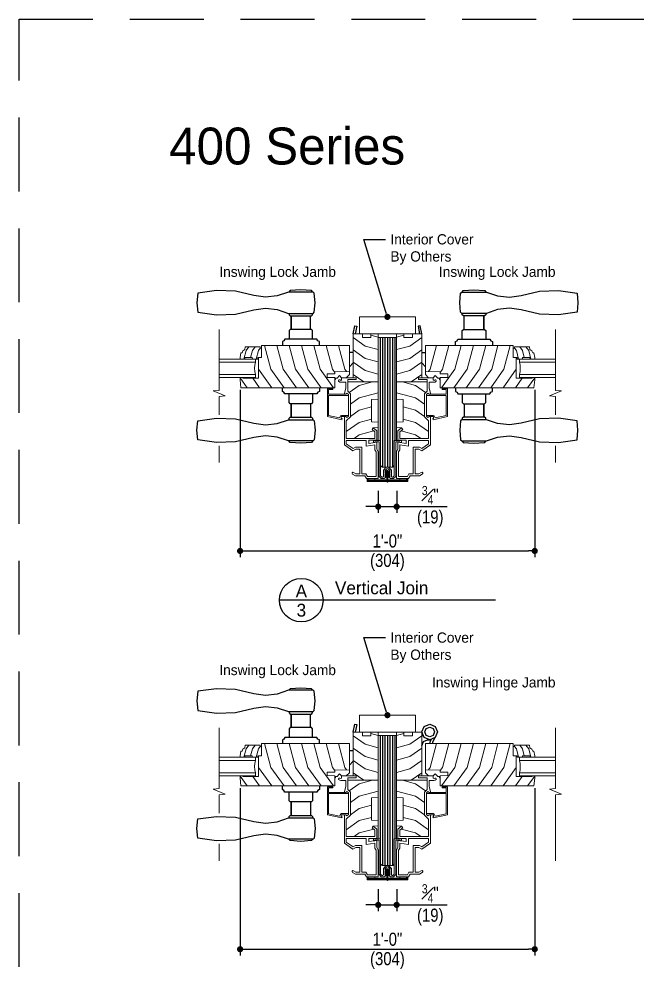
# Model space of a CAD drawing. Extents: x 0 to 204, y 0 to 88.
# Drawn here: x 68 to 93.14, y 49.26 to 88 of the extents above; entities that cross this region are included whole.
import ezdxf
from ezdxf.enums import TextEntityAlignment as Align

# ---------------------------------------------------------------- set-up
doc = ezdxf.new("R2010")
doc.units = 0
doc.header["$LTSCALE"] = 6
doc.header["$MEASUREMENT"] = 0
doc.linetypes.add('DASHED', pattern=[0.75, 0.5, -0.25])
doc.layers.get('0').update_dxf_attribs({"linetype": 'CONTINUOUS'})
doc.layers.get('Defpoints').update_dxf_attribs({"linetype": 'CONTINUOUS'})
for name, color, linetype in [('A-ANNO-DIMS', 3, 'CONTINUOUS'), ('A-ANNO-TEXT', 4, 'CONTINUOUS'), ('A-DETL-MBND', 8, 'CONTINUOUS')]:
    doc.layers.add(name, color=color, linetype=linetype)
doc.layers.add('A-DETL-MCUT', color=6, linetype='CONTINUOUS', lineweight=20)
doc.layers.add('A-DETL-PATT', color=8, linetype='CONTINUOUS', lineweight=5)
doc.layers.add('PLOT VIEW', color=1, linetype='DASHED', plot=False)
doc.styles.add('ADF Text', font='FRABK.TTF', dxfattribs={"width": 0.85})
doc.dimstyles.new('1 1_2 inches equals 1 foot', dxfattribs={"dimtxt": 0.53125, "dimasz": 0.25, "dimexe": 0.25, "dimexo": 0.5, "dimgap": 0.125, "dimtad": 1, "dimdec": 6, "dimzin": 3, "dimdsep": 46, "dimlunit": 4, "dimtxsty": 'ADF Text', "dimblk": 'DOT', "dimcen": 0, "dimclrd": 256, "dimclre": 256, "dimclrt": 256, "dimadec": 0, "dimazin": 0, "dimtfac": 0.7, "dimtdec": 6, "dimtix": 1, "dimtmove": 0, "dimatfit": 0, "dimldrblk": 'DOT', "dimfxl": 0, "dimfrac": 1, "dimtolj": 1, "dimtzin": 4, "dimlwd": -1, "dimlwe": -1, "dimarcsym": 0})

# ---------------------------------------------------------------- blocks, each defined once
blk = doc.blocks.new('AW Mull Detail Tag')
at = {"layer": 'A-ANNO-TEXT'}
blk.add_line((8.771, 0), (0, 0), dxfattribs=at)
blk.add_circle((0.886, 0), 0.886, dxfattribs=at)
blk = doc.blocks.new('Vertical Join Tag')
at = {"layer": 'A-ANNO-TEXT'}
blk.add_blockref('AW Mull Detail Tag', (0, 0), dxfattribs=at)
at = {"layer": 'A-ANNO-TEXT', "insert": (2.254, 0.232), "char_height": 0.52083, "width": 7.63397, "attachment_point": 7, "line_spacing_factor": 1.04, "style": 'ADF Text'}
blk.add_mtext('{\\W1;Vertical Join}', dxfattribs=at)
blk = doc.blocks.new('Breakline With Space 1')
at = {"layer": 'A-DETL-MCUT'}
for points in [[(0, 2.593), (0, 0.124), (-0.244, 0.102), (0.244, -0.102), (0, -0.124), (0, -0.876)], [(0, -2.123), (0, -2.802)]]:
    blk.add_lwpolyline(points, dxfattribs=at)
blk = doc.blocks.new('400 Series Doors 4.5625 LVL')
at = {"layer": 'A-DETL-MBND'}
for p, q in [((0, 0.2), (-5.275, 0.2)), ((0, 0.1), (-5.275, 0.1)), ((0, 0), (-5.275, 0)), ((0, 0.3), (-4.187, 0.3)), ((0, -0.1), (-5.275, -0.1)), ((0, -0.2), (-5.275, -0.2)), ((0, -0.3), (-4.187, -0.3))]:
    blk.add_line(p, q, dxfattribs=at)
at = {"layer": 'A-DETL-MCUT'}
blk.add_line((-5.814, -0.796), (-5.814, -0.811), dxfattribs=at)
for points in [[(-5.766, -0.781, -1), (-5.766, -0.828), (-5.849, -0.828, -0.414214), (-5.856, -0.821), (-5.856, -0.029, 0.346802), (-5.862, -0.022, -0.78843), (-5.862, 0.022, 0.346802), (-5.856, 0.029), (-5.856, 0.821, -0.414214), (-5.849, 0.828), (-5.766, 0.828, -1), (-5.766, 0.781)], [(-5.623, 0.02, 0.667674), (-5.62, 0.033), (-5.637, 0.045, -1), (-5.62, 0.069), (-5.551, 0.02)], [(-5.514, 0.02, 0.667674), (-5.511, 0.033), (-5.528, 0.045, -1), (-5.511, 0.069), (-5.442, 0.02)], [(-5.623, -0.02, -0.667674), (-5.62, -0.033), (-5.637, -0.045, 1), (-5.62, -0.069), (-5.551, -0.02)], [(-5.514, -0.02, -0.667674), (-5.511, -0.033), (-5.528, -0.045, 1), (-5.511, -0.069), (-5.442, -0.02)]]:
    blk.add_lwpolyline(points, format="xyb", dxfattribs=at)
for points in [[(-5.815, -0.796), (-5.815, 0.797, 1), (-5.846, 0.797), (-5.846, -0.796, 1)], [(-5.766, -0.781, -1), (-5.766, -0.818), (-5.808, -0.818, -0.414214), (-5.814, -0.811), (-5.814, 0.811, -0.414214), (-5.807, 0.818), (-5.766, 0.818, -1), (-5.766, 0.781), (-5.789, 0.781), (-5.789, 0.027, 0.414214), (-5.782, 0.02), (-5.426, 0.02, -1), (-5.426, -0.02), (-5.782, -0.02, 0.414214), (-5.789, -0.027), (-5.789, -0.781), (-5.785, -0.781)], [(-4.212, 0.28, 0.414214), (-4.187, 0.305), (-4.187, 0.375), (-4.197, 0.375), (-4.187, 0.387), (-4.187, 0.545, 0.414214), (-4.212, 0.57), (-4.242, 0.57, 0.414214), (-4.267, 0.545), (-4.267, 0.51), (-4.247, 0.51), (-4.247, 0.387), (-4.237, 0.375), (-4.247, 0.375), (-4.247, 0.34), (-5.646, 0.34), (-5.736, 0.25), (-5.736, 0.128), (-5.675, 0.057, 0.69689), (-5.666, 0.06), (-5.666, 0.105), (-5.625, 0.057, 0.69689), (-5.616, 0.06), (-5.616, 0.105), (-5.575, 0.057, 0.69689), (-5.566, 0.06), (-5.566, 0.105), (-5.525, 0.057, 0.69689), (-5.516, 0.06), (-5.516, 0.105), (-5.475, 0.057, 0.69689), (-5.466, 0.06), (-5.466, 0.105), (-5.425, 0.057, 0.69689), (-5.416, 0.06), (-5.416, 0.105), (-5.336, 0.025), (-5.336, -0.025), (-5.416, -0.105), (-5.416, -0.06, 0.69689), (-5.425, -0.057), (-5.466, -0.105), (-5.466, -0.06, 0.69689), (-5.475, -0.057), (-5.516, -0.105), (-5.516, -0.06, 0.69689), (-5.525, -0.057), (-5.566, -0.105), (-5.566, -0.06, 0.69689), (-5.575, -0.057), (-5.616, -0.105), (-5.616, -0.06, 0.69689), (-5.625, -0.057), (-5.666, -0.105), (-5.666, -0.06, 0.69689), (-5.675, -0.057), (-5.736, -0.128), (-5.736, -0.25), (-5.646, -0.34), (-4.247, -0.34), (-4.247, -0.375), (-4.237, -0.375), (-4.247, -0.387), (-4.247, -0.51), (-4.267, -0.51), (-4.267, -0.545, 0.414214), (-4.242, -0.57), (-4.212, -0.57, 0.414214), (-4.187, -0.545), (-4.187, -0.387), (-4.197, -0.375), (-4.187, -0.375), (-4.187, -0.305, 0.414214), (-4.212, -0.28), (-5.621, -0.28), (-5.676, -0.225), (-5.676, -0.19, -0.414214), (-5.651, -0.165), (-5.391, -0.165), (-5.276, -0.05), (-5.276, 0.05), (-5.391, 0.165), (-5.651, 0.165, -0.414214), (-5.676, 0.19), (-5.676, 0.225), (-5.621, 0.28)]]:
    blk.add_lwpolyline(points, format="xyb", close=True, dxfattribs=at)
for points in [[(-5.731, 0.506), (-5.789, 0.506), (-5.789, 0.781), (-5.731, 0.781)], [(-4.187, 0.278), (-4.187, 0.375), (0, 0.375), (0, -0.375), (-4.187, -0.375), (-4.187, -0.278), (-5.212, -0.278), (-5.275, -0.215), (-5.275, 0.215), (-5.212, 0.278)], [(-5.731, -0.781), (-5.789, -0.781), (-5.789, -0.506), (-5.731, -0.506)]]:
    blk.add_lwpolyline(points, close=True, dxfattribs=at)
blk.add_lwpolyline([(-4.187, -0.28), (-4.187, -0.34)], dxfattribs=at)
blk = doc.blocks.new('_DOT')
at = {"color": 0, "linetype": 'ByBlock'}
blk.add_line((-0.5, 0), (-1, 0), dxfattribs=at)
at = {"color": 0, "linetype": 'ByBlock', "const_width": 0.5}
blk.add_lwpolyline([(-0.25, 0, 1), (0.25, 0, 1)], format="xyb", close=True, dxfattribs=at)
blk = doc.blocks.new('*D102')
at = {"layer": 'A-ANNO-DIMS', "linetype": 'ByBlock', "transparency": 16777216}
for p, q in [((82.589, 68.841), (82.589, 67.945)), ((83.339, 68.841), (83.339, 67.945)), ((82.339, 68.195), (82.089, 68.195)), ((82.589, 68.195), (83.339, 68.195)), ((83.589, 68.195), (85.39, 68.195))]:
    blk.add_line(p, q, dxfattribs=at)
at = {"layer": 'Defpoints', "color": 0, "transparency": 16777216}
for p in [(82.589, 69.341), (83.339, 69.341), (83.339, 68.195)]:
    blk.add_point(p, dxfattribs=at)
at = {"layer": 'A-ANNO-DIMS', "transparency": 16777216, "xscale": 0.25, "yscale": 0.25, "zscale": 0.25}
blk.add_blockref('_DOT', (82.589, 68.195), dxfattribs=at)
at = {"layer": 'A-ANNO-DIMS', "transparency": 16777216, "xscale": 0.25, "yscale": 0.25, "zscale": 0.25, "rotation": 180}
blk.add_blockref('_DOT', (83.339, 68.195), dxfattribs=at)
at = {"layer": 'A-ANNO-DIMS', "transparency": 16777216, "insert": (84.704, 68.195), "char_height": 0.53125, "attachment_point": 5, "style": 'ADF Text'}
blk.add_mtext('\\A1;{\\H0.700000x;\\S3#4;}"\\P\\f [;\\fFranklin Gothic Book;(19)\\f]', dxfattribs=at)
blk = doc.blocks.new('*D103')
at = {"layer": 'A-ANNO-DIMS', "linetype": 'ByBlock', "transparency": 16777216}
for p, q in [((76.979, 72.941), (76.979, 66.147)), ((88.949, 72.941), (88.949, 66.147)), ((77.229, 66.397), (88.699, 66.397))]:
    blk.add_line(p, q, dxfattribs=at)
at = {"layer": 'Defpoints', "color": 0, "transparency": 16777216}
for p in [(76.979, 73.441), (88.949, 73.441), (88.949, 66.397)]:
    blk.add_point(p, dxfattribs=at)
at = {"layer": 'A-ANNO-DIMS', "transparency": 16777216, "xscale": 0.25, "yscale": 0.25, "zscale": 0.25, "rotation": 180}
blk.add_blockref('_DOT', (76.979, 66.397), dxfattribs=at)
at = {"layer": 'A-ANNO-DIMS', "transparency": 16777216, "xscale": 0.25, "yscale": 0.25, "zscale": 0.25}
blk.add_blockref('_DOT', (88.949, 66.397), dxfattribs=at)
at = {"layer": 'A-ANNO-DIMS', "transparency": 16777216, "attachment_point": 5, "style": 'ADF Text'}
for s, insert, char_height in [('\\A1;1\'-0"', (82.964, 66.798), 0.5312), ('\\A1;\\f [;\\fFranklin Gothic Book;(304)\\f]', (82.964, 65.934), 0.53125)]:
    blk.add_mtext(s, dxfattribs=dict(at, insert=insert, char_height=char_height))
blk = doc.blocks.new('Breakline 1')
at = {"layer": 'A-DETL-MCUT'}
blk.add_lwpolyline([(2.593, 0), (0.124, 0), (0.102, 0.244), (-0.102, -0.244), (-0.124, 0), (-2.802, 0)], dxfattribs=at)
blk = doc.blocks.new('*D104')
at = {"layer": 'A-ANNO-DIMS', "linetype": 'ByBlock', "transparency": 16777216}
for p, q in [((82.589, 52.664), (82.589, 51.768)), ((83.339, 52.664), (83.339, 51.768)), ((82.339, 52.018), (82.089, 52.018)), ((82.589, 52.018), (83.339, 52.018)), ((83.589, 52.018), (85.39, 52.018))]:
    blk.add_line(p, q, dxfattribs=at)
at = {"layer": 'Defpoints', "color": 0, "transparency": 16777216}
for p in [(82.589, 53.164), (83.339, 53.164), (83.339, 52.018)]:
    blk.add_point(p, dxfattribs=at)
at = {"layer": 'A-ANNO-DIMS', "transparency": 16777216, "xscale": 0.25, "yscale": 0.25, "zscale": 0.25}
blk.add_blockref('_DOT', (82.589, 52.018), dxfattribs=at)
at = {"layer": 'A-ANNO-DIMS', "transparency": 16777216, "xscale": 0.25, "yscale": 0.25, "zscale": 0.25, "rotation": 180}
blk.add_blockref('_DOT', (83.339, 52.018), dxfattribs=at)
at = {"layer": 'A-ANNO-DIMS', "transparency": 16777216, "insert": (84.704, 52.018), "char_height": 0.53125, "attachment_point": 5, "style": 'ADF Text'}
blk.add_mtext('\\A1;{\\H0.700000x;\\S3#4;}"\\P\\f [;\\fFranklin Gothic Book;(19)\\f]', dxfattribs=at)
blk = doc.blocks.new('*D105')
at = {"layer": 'A-ANNO-DIMS', "linetype": 'ByBlock', "transparency": 16777216}
for p, q in [((76.979, 56.764), (76.979, 49.969)), ((88.949, 56.764), (88.949, 49.969)), ((77.229, 50.219), (88.699, 50.219))]:
    blk.add_line(p, q, dxfattribs=at)
at = {"layer": 'Defpoints', "color": 0, "transparency": 16777216}
for p in [(76.979, 57.264), (88.949, 57.264), (88.949, 50.219)]:
    blk.add_point(p, dxfattribs=at)
at = {"layer": 'A-ANNO-DIMS', "transparency": 16777216, "xscale": 0.25, "yscale": 0.25, "zscale": 0.25, "rotation": 180}
blk.add_blockref('_DOT', (76.979, 50.219), dxfattribs=at)
at = {"layer": 'A-ANNO-DIMS', "transparency": 16777216, "xscale": 0.25, "yscale": 0.25, "zscale": 0.25}
blk.add_blockref('_DOT', (88.949, 50.219), dxfattribs=at)
at = {"layer": 'A-ANNO-DIMS', "transparency": 16777216, "attachment_point": 5, "style": 'ADF Text'}
for s, insert, char_height in [('\\A1;1\'-0"', (82.964, 50.621), 0.5312), ('\\A1;\\f [;\\fFranklin Gothic Book;(304)\\f]', (82.964, 49.757), 0.53125)]:
    blk.add_mtext(s, dxfattribs=dict(at, insert=insert, char_height=char_height))
blk = doc.blocks.new('400 Series Join Details')
at = {"layer": 'PLOT VIEW'}
blk.add_lwpolyline([(0, 88), (68, 88), (68, 0), (0, 0)], close=True, dxfattribs=at)
at = {"layer": 'A-ANNO-TEXT', "color": 8, "insert": (6.094, 82.072), "char_height": 1.5, "width": 10.85721, "attachment_point": 7, "style": 'ADF Text'}
blk.add_mtext('{\\fFranklin Gothic Demi Cond|b0|i0|c0|p34;\\W1;400 Series}', dxfattribs=at)
blk = doc.blocks.new('400 Series Inswing Hinged Door Handle-flat-1')
at = {"layer": 'A-DETL-MBND'}
for p, q in [((1.574, -0.65), (1.574, -1.2)), ((2.364, -1.2), (2.364, -0.65))]:
    blk.add_line(p, q, dxfattribs=at)
for points in [[(1.219, 0), (1.219, -0.15), (1.281, -0.188), (1.319, -0.25), (2.619, -0.25), (2.657, -0.188), (2.719, -0.15), (2.719, 0)], [(1.494, -0.25), (1.494, -0.605), (1.539, -0.65), (2.399, -0.65), (2.444, -0.605), (2.444, -0.25)], [(1.574, -0.65), (1.574, -1.2)], [(2.364, -0.65), (2.364, -1.2)], [(2.444, -1.3), (2.444, -1.245), (2.399, -1.2), (1.539, -1.2), (1.494, -1.245), (1.494, -1.3)], [(1.484, -2.166), (1.532, -2.222), (1.969, -2.254), (2.406, -2.222), (2.454, -2.166)]]:
    blk.add_lwpolyline(points, dxfattribs=at)
blk.add_lwpolyline([(5.396, -1.235), (4.63, -1.268), (3.882, -1.441), (3.406, -1.508), (2.929, -1.46), (2.476, -1.3), (1.47, -1.3), (1.425, -1.341), (1.391, -1.733), (1.425, -2.125), (1.47, -2.166), (2.476, -2.166), (2.929, -2.006), (3.406, -1.958), (3.882, -2.025), (4.63, -2.198), (5.396, -2.231), (6.157, -2.125), (6.191, -1.733), (6.157, -1.341)], close=True, dxfattribs=at)
blk = doc.blocks.new('400 Series Inswing Hinged Door Handle-flat-2')
at = {"layer": 'A-DETL-MBND'}
for p, q in [((1.574, 0.65), (1.574, 1.2)), ((2.364, 1.2), (2.364, 0.65))]:
    blk.add_line(p, q, dxfattribs=at)
blk.add_lwpolyline([(5.396, 1.235), (4.63, 1.268), (3.882, 1.441), (3.406, 1.508), (2.929, 1.46), (2.476, 1.3), (1.47, 1.3), (1.425, 1.341), (1.391, 1.733), (1.425, 2.125), (1.47, 2.166), (2.476, 2.166), (2.929, 2.006), (3.406, 1.958), (3.882, 2.025), (4.63, 2.198), (5.396, 2.231), (6.157, 2.125), (6.191, 1.733), (6.157, 1.341)], close=True, dxfattribs=at)
for points in [[(1.484, 2.166), (1.532, 2.222), (1.969, 2.254), (2.406, 2.222), (2.454, 2.166)], [(2.444, 1.3), (2.444, 1.245), (2.399, 1.2), (1.539, 1.2), (1.494, 1.245), (1.494, 1.3)], [(1.574, 0.65), (1.574, 1.2)], [(2.364, 0.65), (2.364, 1.2)], [(1.494, 0.25), (1.494, 0.605), (1.539, 0.65), (2.399, 0.65), (2.444, 0.605), (2.444, 0.25)], [(1.219, 0), (1.219, 0.15), (1.281, 0.188), (1.319, 0.25), (2.619, 0.25), (2.657, 0.188), (2.719, 0.15), (2.719, 0)]]:
    blk.add_lwpolyline(points, dxfattribs=at)
blk = doc.blocks.new('3_4 Glass-flat-6')
at = {"layer": 'A-DETL-MCUT'}
for p, q in [((0, -0.125), (1.469, -0.125)), ((1.469, -0.625), (0, -0.625))]:
    blk.add_line(p, q, dxfattribs=at)
blk.add_lwpolyline([(1.469, 0), (0, 0), (0, -0.125), (0.027, -0.247), (0.036, -0.375), (0.027, -0.503), (0, -0.625), (0, -0.75), (1.469, -0.75)], dxfattribs=at)
at = {"layer": 'A-DETL-MCUT', "const_width": 0.0000001}
for points in [[(0.186, -0.625), (0.186, -0.586), (0.067, -0.538), (0.067, -0.212), (0.186, -0.164), (0.186, -0.125)], [(0.375, -0.125), (0.375, -0.625)]]:
    blk.add_lwpolyline(points, dxfattribs=at)
blk = doc.blocks.new('400 Series Door Glass Stop-flat-9')
at = {"layer": 'A-DETL-MCUT'}
blk.add_lwpolyline([(0.758, -0.102), (0.797, -0.19), (0.844, -0.19), (0.875, -0.376), (0.875, -0.438), (0.684, -0.438), (0.679, -0.376), (0.383, -0.376), (0.378, -0.438), (0.161, -0.438), (0.156, -0.376), (0, -0.376), (0, 0), (0.057, 0), (0.057, 0.062), (0.667, 0.062), (0.677, -0.048), (0.758, -0.102)], dxfattribs=at)
at = {"layer": 'A-DETL-PATT'}
for points in [[(0.218, -0.438), (0.128, -0.097), (0.057, 0.002)], [(0.451, -0.376), (0.378, -0.097), (0.264, 0.062)], [(0.718, -0.438), (0.628, -0.097), (0.514, 0.062)]]:
    blk.add_lwpolyline(points, dxfattribs=at)
blk = doc.blocks.new('400 Series Stile Rail-flat-4')
at = {"layer": 'A-DETL-MCUT'}
for p, q in [((0, -1.063), (0, -1.188)), ((0, -1.188), (0.123, -1.313)), ((0.313, -1.313), (0.398, -1.227)), ((0.5, -1.331), (0.398, -1.227)), ((0.563, -1.331), (0.5, -1.331)), ((0.563, -1.393), (0.563, -1.331)), ((0.594, -1.393), (0.563, -1.393))]:
    blk.add_line(p, q, dxfattribs=at)
for points in [[(-0.156, -1.313), (-0.156, 0.469), (-0.532, 0.469), (-0.532, 0.313), (-0.874, 0.313), (-0.874, 0.469), (-1.172, 0.469), (-1.172, -2.186), (-0.906, -2.2), (-0.906, -3.107), (-1.172, -3.121), (-1.172, -3.341), (-0.974, -3.356)], [(0.203, -2.89), (0.203, -4.044), (-0.148, -4.289), (-0.27, -4.219), (-0.422, -4.219), (-0.422, -5.219), (-0.27, -5.219), (-0.171, -5.162), (-0.14, -5.157), (-0.115, -5.176), (-0.112, -5.207), (-0.131, -5.231), (-0.248, -5.299), (-0.629, -5.299), (-0.691, -5.406), (-1.172, -5.406), (-1.172, -4.309), (-1.122, -4.223), (-1.122, -3.929), (-0.785, -3.982), (-0.785, -3.855), (-1.122, -3.855), (-1.122, -3.475), (-0.974, -3.356), (-0.924, -3.419), (-1.042, -3.513), (-1.042, -3.779), (0.123, -3.779), (0.123, -3.071), (-0.041, -2.908), (-0.041, -1.967), (0.063, -1.864), (0.063, -1.393), (-0.281, -1.393), (-0.281, -1.313), (0.313, -1.313), (0.313, -1.403), (0.347, -1.423), (0.392, -1.397), (0.423, -1.397), (0.438, -1.424), (0.438, -1.452), (0.393, -1.489), (0.344, -1.5), (0.143, -1.5), (0.143, -1.744), (0.203, -1.938), (0.203, -1.984)], [(0.063, -1.487), (-1.172, -1.487)], [(0.039, -2.843), (0.315, -2.843), (0.358, -2.861), (0.394, -2.951), (0.844, -2.85), (0.844, -2.031), (0.039, -2.031), (0.039, -2), (0.101, -1.939), (0.146, -1.984), (0.844, -1.984), (0.844, -1.797), (0.672, -1.797), (0.672, -1.75), (0.891, -1.75), (0.891, -2.887), (0.307, -3.019), (0.298, -2.976), (0.328, -2.969), (0.328, -2.89), (0.146, -2.89), (0.101, -2.936), (0.039, -2.875), (0.039, -2.031)]]:
    blk.add_lwpolyline(points, dxfattribs=at)
for points in [[(3.688, -1.337), (3.688, -0.494), (3.563, -0.494), (3.563, 0), (0, 0), (0, -1.063), (0.594, -1.073), (0.594, -1.157), (0.907, -1.162), (0.907, -1.301), (0.594, -1.306), (0.594, -1.719), (4.407, -1.719), (4.438, -1.4), (4.438, -1.306), (4.344, -1.306), (4.313, -1.337)], [(-0.675, -5.219), (-0.502, -5.219), (-0.502, -4.139), (-0.248, -4.139), (-0.152, -4.195), (0.123, -4.002), (0.123, -3.859), (-0.685, -3.859), (-0.685, -4.099), (-1.042, -4.043), (-1.042, -4.244), (-1.092, -4.331), (-1.092, -5.326), (-0.737, -5.326)]]:
    blk.add_lwpolyline(points, close=True, dxfattribs=at)
at = {"layer": 'A-DETL-PATT'}
for points in [[(-1.172, 0.332), (-0.874, 0.411)], [(-1.172, -0.168), (-0.643, -0.028), (-0.156, 0.32)], [(0.444, 0), (0.188, -0.965), (0.117, -1.065)], [(0.944, 0), (0.688, -0.965), (0.594, -1.097)], [(1.444, 0), (1.188, -0.965), (0.649, -1.719)], [(1.944, 0), (1.688, -0.965), (1.149, -1.719)], [(2.444, 0), (2.188, -0.965), (1.649, -1.719)], [(2.944, 0), (2.688, -0.965), (2.149, -1.719)], [(3.444, 0), (3.188, -0.965), (2.649, -1.719)], [(-1.172, -0.668), (-0.643, -0.528), (-0.156, -0.18)], [(-1.172, -1.168), (-0.643, -1.028), (-0.156, -0.68)], [(3.688, -0.965), (3.149, -1.719)], [(-0.94, -1.487), (-0.404, -1.629), (0.005, -1.921)], [(-0.585, -1.487), (-0.156, -1.18)], [(3.922, -1.337), (3.649, -1.719)], [(4.438, -1.315), (4.149, -1.719)], [(-1.172, -1.925), (-0.404, -2.129), (-0.041, -2.389)], [(-0.906, -2.496), (-0.404, -2.629), (-0.041, -2.889)], [(-0.906, -2.996), (-0.404, -3.129), (0.123, -3.506)], [(-0.992, -3.473), (-0.404, -3.629), (-0.194, -3.779)]]:
    blk.add_lwpolyline(points, dxfattribs=at)
at = {"layer": 'A-DETL-MCUT'}
for name, p in [('400 Series Door Glass Stop-flat-9', (3.563, -0.118)), ('3_4 Glass-flat-6', (3.813, -0.556))]:
    blk.add_blockref(name, p, dxfattribs=at)
blk = doc.blocks.new('400 Inswing Lock Jamb Flangless')
at = {"layer": 'A-DETL-MBND'}
for points in [[(-1.016, 0), (-0.953, 0.324), (-0.874, 0.309), (-0.934, 0)], [(-1.016, -0.762), (-1.172, -0.762)], [(-1.016, -1.179), (-1.172, -1.348)]]:
    blk.add_lwpolyline(points, dxfattribs=at)
at = {"layer": 'A-DETL-MCUT', "xscale": -1}
for name, p in [('400 Series Inswing Hinged Door Handle-flat-2', (-1.172, -0.469)), ('400 Series Stile Rail-flat-4', (-1.172, -0.469)), ('400 Series Inswing Hinged Door Handle-flat-1', (-1.172, -2.188))]:
    blk.add_blockref(name, p, dxfattribs=at)
blk = doc.blocks.new('3_4 Glass-flat-4')
at = {"layer": 'A-DETL-MCUT'}
for p, q in [((0, -0.125), (1.469, -0.125)), ((1.469, -0.625), (0, -0.625))]:
    blk.add_line(p, q, dxfattribs=at)
blk.add_lwpolyline([(1.469, 0), (0, 0), (0, -0.125), (0.027, -0.247), (0.036, -0.375), (0.027, -0.503), (0, -0.625), (0, -0.75), (1.469, -0.75)], dxfattribs=at)
at = {"layer": 'A-DETL-MCUT', "const_width": 0.0000001}
for points in [[(0.186, -0.625), (0.186, -0.586), (0.067, -0.538), (0.067, -0.212), (0.186, -0.164), (0.186, -0.125)], [(0.375, -0.125), (0.375, -0.625)]]:
    blk.add_lwpolyline(points, dxfattribs=at)
blk = doc.blocks.new('400 Series Door Glass Stop-flat-5')
at = {"layer": 'A-DETL-MCUT'}
blk.add_lwpolyline([(0.758, -0.102), (0.797, -0.19), (0.844, -0.19), (0.875, -0.376), (0.875, -0.438), (0.684, -0.438), (0.679, -0.376), (0.383, -0.376), (0.378, -0.438), (0.161, -0.438), (0.156, -0.376), (0, -0.376), (0, 0), (0.057, 0), (0.057, 0.062), (0.667, 0.062), (0.677, -0.048), (0.758, -0.102)], dxfattribs=at)
at = {"layer": 'A-DETL-PATT'}
for points in [[(0.218, -0.438), (0.128, -0.097), (0.057, 0.002)], [(0.451, -0.376), (0.378, -0.097), (0.264, 0.062)], [(0.718, -0.438), (0.628, -0.097), (0.514, 0.062)]]:
    blk.add_lwpolyline(points, dxfattribs=at)
blk = doc.blocks.new('400 Series Inswing Stile Rail')
at = {"layer": 'A-DETL-MCUT'}
blk.add_lwpolyline([(3.688, -1.337), (3.688, -0.494), (3.563, -0.494), (3.563, 0), (0, 0), (0, -1.063), (0.594, -1.073), (0.594, -1.157), (0.907, -1.162), (0.907, -1.301), (0.594, -1.306), (0.594, -1.719), (4.407, -1.719), (4.438, -1.4), (4.438, -1.306), (4.344, -1.306), (4.313, -1.337)], close=True, dxfattribs=at)
blk.add_lwpolyline([(0, -1.063), (0, -1.188), (0.123, -1.313), (0.313, -1.313), (0.398, -1.227), (0.5, -1.331), (0.563, -1.331), (0.563, -1.393), (0.594, -1.393)], dxfattribs=at)
at = {"layer": 'A-DETL-PATT'}
for points in [[(0.444, 0), (0.188, -0.965), (0.117, -1.065)], [(0.944, 0), (0.688, -0.965), (0.594, -1.097)], [(1.444, 0), (1.188, -0.965), (0.649, -1.719)], [(1.944, 0), (1.688, -0.965), (1.149, -1.719)], [(2.444, 0), (2.188, -0.965), (1.649, -1.719)], [(2.944, 0), (2.688, -0.965), (2.149, -1.719)], [(3.444, 0), (3.188, -0.965), (2.649, -1.719)], [(3.688, -0.965), (3.149, -1.719)], [(3.922, -1.337), (3.649, -1.719)], [(4.438, -1.315), (4.149, -1.719)]]:
    blk.add_lwpolyline(points, dxfattribs=at)
at = {"layer": 'A-DETL-MCUT'}
for name, p in [('400 Series Door Glass Stop-flat-5', (3.563, -0.118)), ('3_4 Glass-flat-4', (3.813, -0.556))]:
    blk.add_blockref(name, p, dxfattribs=at)
blk = doc.blocks.new('400 Series Stile Rail-flat-1')
at = {"layer": 'A-DETL-MCUT'}
for points in [[(-0.156, -1.313), (-0.156, 0.469), (-0.532, 0.469), (-0.532, 0.313), (-0.874, 0.313), (-0.874, 0.469), (-1.172, 0.469), (-1.172, -2.186), (-0.906, -2.2), (-0.906, -3.107), (-1.172, -3.121), (-1.172, -3.341), (-0.974, -3.356)], [(0.203, -2.89), (0.203, -4.044), (-0.148, -4.289), (-0.27, -4.219), (-0.422, -4.219), (-0.422, -5.219), (-0.27, -5.219), (-0.171, -5.162), (-0.14, -5.157), (-0.115, -5.176), (-0.112, -5.207), (-0.131, -5.231), (-0.248, -5.299), (-0.629, -5.299), (-0.691, -5.406), (-1.172, -5.406), (-1.172, -4.309), (-1.122, -4.223), (-1.122, -3.929), (-0.785, -3.982), (-0.785, -3.855), (-1.122, -3.855), (-1.122, -3.475), (-0.974, -3.356), (-0.924, -3.419), (-1.042, -3.513), (-1.042, -3.779), (0.123, -3.779), (0.123, -3.071), (-0.041, -2.908), (-0.041, -1.967), (0.063, -1.864), (0.063, -1.393), (-0.281, -1.393), (-0.281, -1.313), (0.313, -1.313), (0.313, -1.403), (0.347, -1.423), (0.392, -1.397), (0.423, -1.397), (0.438, -1.424), (0.438, -1.452), (0.393, -1.489), (0.344, -1.5), (0.143, -1.5), (0.143, -1.744), (0.203, -1.938), (0.203, -1.984)], [(0.063, -1.487), (-1.172, -1.487)], [(0.039, -2.843), (0.315, -2.843), (0.358, -2.861), (0.394, -2.951), (0.844, -2.85), (0.844, -2.031), (0.039, -2.031), (0.039, -2), (0.101, -1.939), (0.146, -1.984), (0.844, -1.984), (0.844, -1.797), (0.672, -1.797), (0.672, -1.75), (0.891, -1.75), (0.891, -2.887), (0.307, -3.019), (0.298, -2.976), (0.328, -2.969), (0.328, -2.89), (0.146, -2.89), (0.101, -2.936), (0.039, -2.875), (0.039, -2.031)]]:
    blk.add_lwpolyline(points, dxfattribs=at)
blk.add_lwpolyline([(-0.675, -5.219), (-0.502, -5.219), (-0.502, -4.139), (-0.248, -4.139), (-0.152, -4.195), (0.123, -4.002), (0.123, -3.859), (-0.685, -3.859), (-0.685, -4.099), (-1.042, -4.043), (-1.042, -4.244), (-1.092, -4.331), (-1.092, -5.326), (-0.737, -5.326)], close=True, dxfattribs=at)
at = {"layer": 'A-DETL-PATT'}
for points in [[(-1.172, 0.332), (-0.874, 0.411)], [(-1.172, -0.168), (-0.643, -0.028), (-0.156, 0.32)], [(-1.172, -0.668), (-0.643, -0.528), (-0.156, -0.18)], [(-1.172, -1.168), (-0.643, -1.028), (-0.156, -0.68)], [(-0.94, -1.487), (-0.404, -1.629), (0.005, -1.921)], [(-0.585, -1.487), (-0.156, -1.18)], [(-1.172, -1.925), (-0.404, -2.129), (-0.041, -2.389)], [(-0.906, -2.496), (-0.404, -2.629), (-0.041, -2.889)], [(-0.906, -2.996), (-0.404, -3.129), (0.123, -3.506)], [(-0.992, -3.473), (-0.404, -3.629), (-0.194, -3.779)]]:
    blk.add_lwpolyline(points, dxfattribs=at)
at = {"layer": 'A-DETL-MCUT'}
blk.add_blockref('400 Series Inswing Stile Rail', (0, 0), dxfattribs=at)
blk = doc.blocks.new('400 Inswing Hinge Jamb Flangeless')
at = {"layer": 'A-DETL-MBND'}
blk.add_line((-1.016, -0.163), (-1.069, -0.11), dxfattribs=at)
for points in [[(-1.57, -0.223), (-1.343, -0.317), (-1.116, -0.223), (-1.022, 0.004), (-1.116, 0.231), (-1.343, 0.326), (-1.57, 0.231), (-1.664, 0.004)], [(-1.482, -0.135), (-1.343, -0.193), (-1.204, -0.135), (-1.146, 0.004), (-1.204, 0.143), (-1.343, 0.201), (-1.482, 0.143), (-1.54, 0.004)]]:
    blk.add_lwpolyline(points, close=True, dxfattribs=at)
for points in [[(-1.473, -0.469), (-1.473, -0.402), (-1.57, -0.223)], [(-1.355, -0.469), (-1.355, -0.402), (-1.418, -0.286)], [(-1.016, -0.553), (-1.085, -0.387), (-1.252, -0.317), (-1.343, -0.317)]]:
    blk.add_lwpolyline(points, dxfattribs=at)
at = {"layer": 'A-DETL-MCUT', "xscale": -1}
blk.add_blockref('400 Series Stile Rail-flat-1', (-1.172, -0.469), dxfattribs=at)
blk = doc.blocks.new('400 Series Interior Casing 25')
at = {"layer": 'A-DETL-MCUT', "color": 145}
blk.add_lwpolyline([(0, 0.6875), (-2.282, 0.6875), (-2.282, 0), (0, 0)], close=True, dxfattribs=at)
blk = doc.blocks.new('400s LVL Interior Cover By Others 2')
at = {"layer": 'A-ANNO-TEXT', "color": 145}
for p, q in [((-0.073, 0.239), (-0.961, 3.148)), ((-0.961, 3.148), (-0.073, 3.148))]:
    blk.add_line(p, q, dxfattribs=at)
at = {"layer": 'A-ANNO-TEXT', "color": 145, "xscale": 0.2499999999999996, "yscale": 0.2499999999999996, "zscale": 0.2499999999999996, "rotation": 286.9854453987317}
blk.add_blockref('_DOT', (0, 0), dxfattribs=at)
at = {"layer": 'A-ANNO-TEXT', "color": 145, "insert": (0.121, 3.359), "char_height": 0.41667, "width": 5.27451, "attachment_point": 1, "style": 'ADF Text'}
blk.add_mtext('\\pi-1.25,l1.25,t1.25;{\\W1;Interior Cover\\PBy Others}', dxfattribs=at)

msp = doc.modelspace()

# ---------------------------------------------------------------- block references
msp.add_blockref('Vertical Join Tag', (78.5782052, 64.3966269))
at = {"layer": 'A-ANNO-TEXT'}
for name, p in [('400 Series Join Details', (68.000002, -0.0000015)), ('400s LVL Interior Cover By Others 2', (82.9637564, 75.9039472)), ('400 Inswing Lock Jamb Flangless', (82.5887564, 75.2164472)), ('400s LVL Interior Cover By Others 2', (82.9637564, 59.726401)), ('400 Inswing Lock Jamb Flangless', (82.5887564, 59.038901))]:
    msp.add_blockref(name, p, dxfattribs=at)
at = {"layer": 'A-ANNO-TEXT', "xscale": -1}
for name, p in [('400 Inswing Lock Jamb Flangless', (83.3387564, 75.2164472)), ('400 Inswing Hinge Jamb Flangeless', (83.3387564, 59.038901))]:
    msp.add_blockref(name, p, dxfattribs=at)
at = {"layer": 'A-DETL-MBND', "rotation": 90}
for p in [(82.9637564, 75.0724472), (82.9637564, 58.894901)]:
    msp.add_blockref('400 Series Doors 4.5625 LVL', p, dxfattribs=at)
at = {"layer": 'A-DETL-MCUT'}
for name, p in [('400 Series Interior Casing 25', (84.1047564, 75.2164472)), ('Breakline With Space 1', (76.1348204, 72.7950085)), ('400 Series Interior Casing 25', (84.1047564, 59.038901)), ('Breakline With Space 1', (76.1348204, 56.6174623))]:
    msp.add_blockref(name, p, dxfattribs=at)
at = {"layer": 'A-DETL-MCUT', "xscale": -1}
msp.add_blockref('Breakline With Space 1', (89.7926925, 72.7950085), dxfattribs=at)
at = {"layer": 'A-DETL-MCUT', "rotation": 90}
msp.add_blockref('Breakline 1', (89.7926925, 56.6174623), dxfattribs=at)

# ---------------------------------------------------------------- texts
at = {"layer": 'A-ANNO-TEXT', "style": 'ADF Text'}
msp.add_text('A', height=0.5208333, dxfattribs=at).set_placement((79.4673976, 64.3504957), align=Align.BOTTOM_CENTER)
msp.add_text('3', height=0.5208333, dxfattribs=at).set_placement((79.4673976, 64.2508569), align=Align.TOP_CENTER)
at = {"layer": 'A-ANNO-TEXT', "char_height": 0.416666667, "width": 5.27451257, "style": 'ADF Text'}
for s, insert, attachment_point in [('\\pi-1.25,l1.25,t1.25;{\\W1;Inswing Lock Jamb}', (76.1348204, 77.4039472), 7), ('\\pi-1.25,l1.25,t1.25;{\\W1;Inswing Lock Jamb}', (89.7926925, 77.4039472), 9), ('\\pi-1.25,l1.25,t1.25;{\\W1;Inswing Lock Jamb}', (76.1348204, 61.226401), 7), ('\\pi-1.25,l1.25,t1.25;{\\W1;Inswing Hinge Jamb}', (89.7926925, 60.726401), 9)]:
    msp.add_mtext(s, dxfattribs=dict(at, insert=insert, attachment_point=attachment_point))

# ---------------------------------------------------------------- dimensions: what is measured, and where the dimension line sits
at = {"layer": 'A-ANNO-DIMS'}
for base, p1, p2, picture, middle in [((88.9487564, 66.3966269), (76.9787564, 73.4414472), (88.9487564, 73.4414472), '*D103', (82.9637564, 66.3966269)), ((88.9487564, 50.2190807), (76.9787564, 57.263901), (88.9487564, 57.263901), '*D105', (82.9637564, 50.2190807))]:
    dim = msp.add_linear_dim(base=base, p1=p1, p2=p2, dimstyle='1 1_2 inches equals 1 foot', override={"dimdec": 4, "dimpost": '\\X\\f'}, dxfattribs=at)
    dim.commit()
    dim.dimension.update_dxf_attribs({"geometry": picture, "text_midpoint": middle})
for base, p1, p2, picture, middle in [((83.3387564, 68.1951269), (82.5887564, 69.3414472), (83.3387564, 69.3414472), '*D102', (84.7044879, 68.1951269)), ((83.3387564, 52.0175807), (82.5887564, 53.163901), (83.3387564, 53.163901), '*D104', (84.7044879, 52.0175807))]:
    dim = msp.add_linear_dim(base=base, p1=p1, p2=p2, dimstyle='1 1_2 inches equals 1 foot', override={"dimdec": 4, "dimpost": '\\X\\f'}, dxfattribs=at)
    dim.commit()
    dim.dimension.update_dxf_attribs({"geometry": picture, "text_midpoint": middle, "dimtype": 160})

doc.saveas('drawing.dxf')
